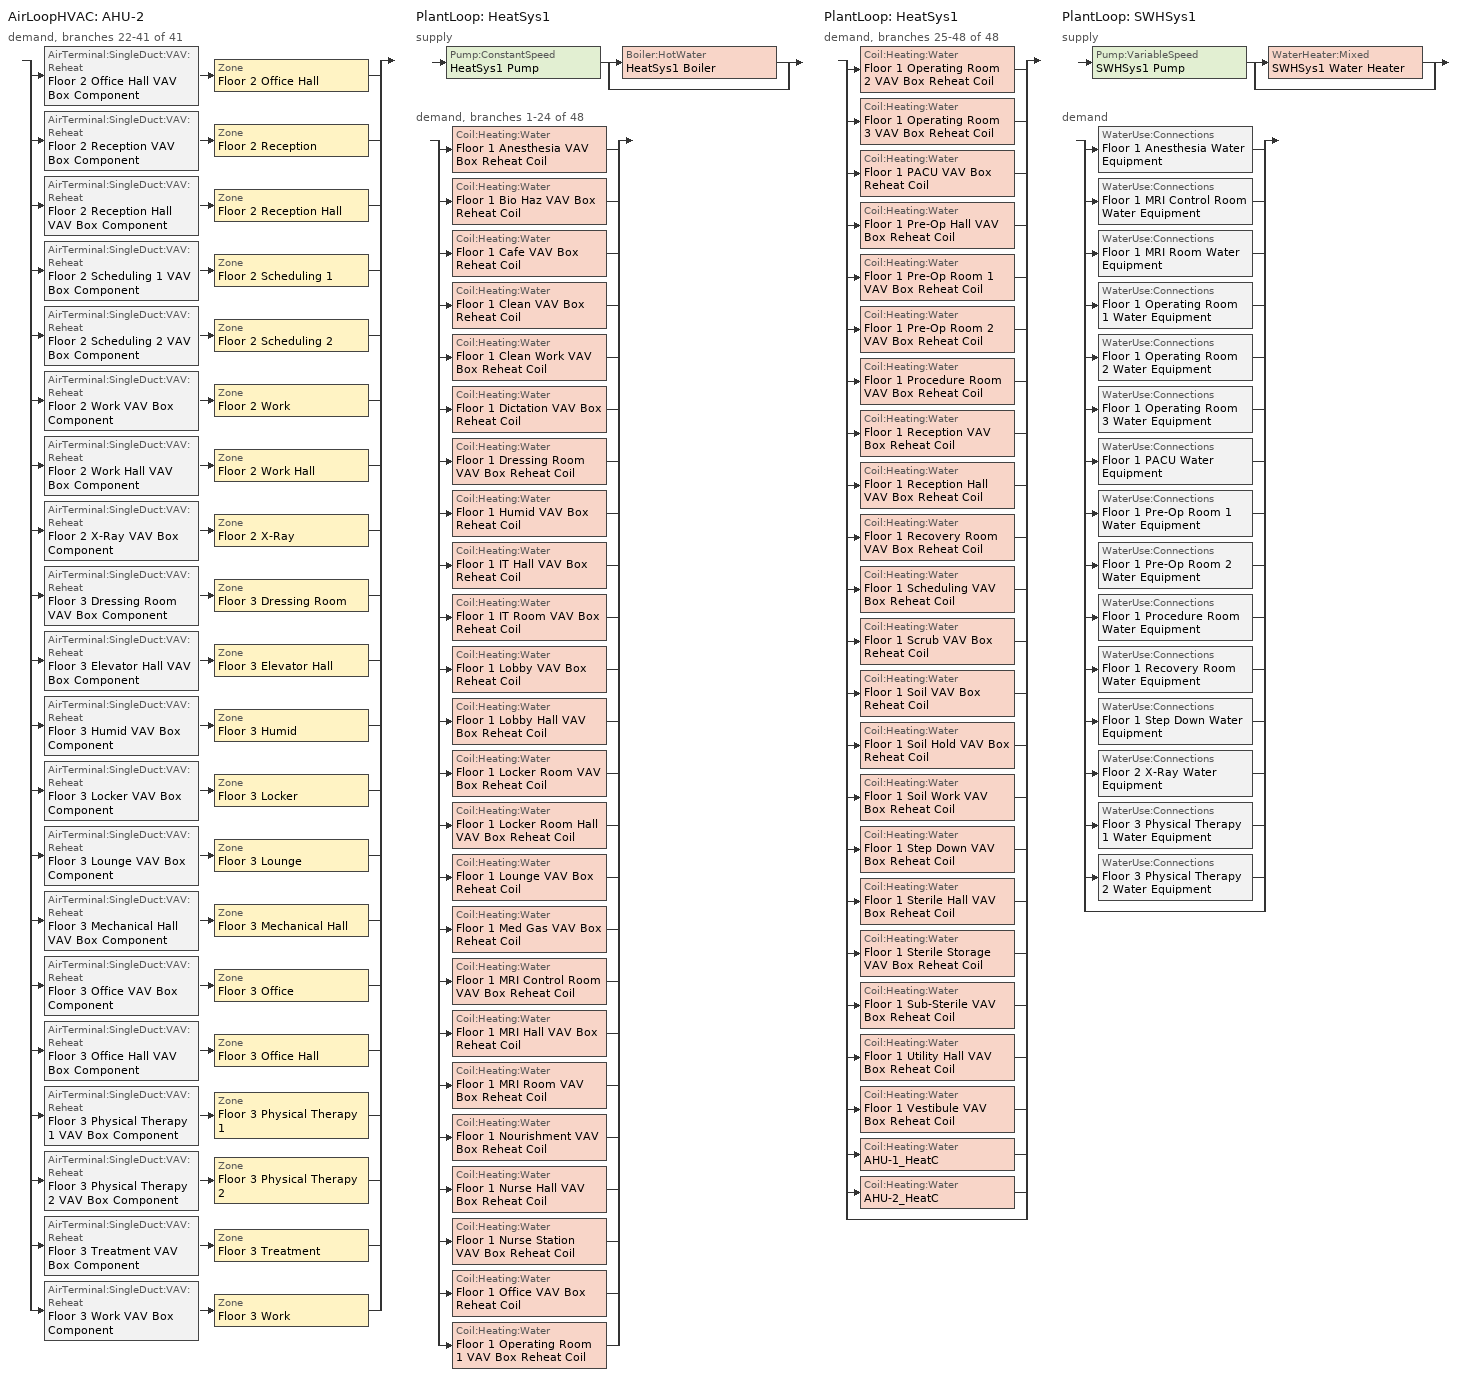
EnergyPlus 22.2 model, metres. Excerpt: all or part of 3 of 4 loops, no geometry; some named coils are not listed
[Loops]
AirLoopHVAC 'AHU-2'
 demand, branches 22-41 of 41: split
  | AirTerminal:SingleDuct:VAV:Reheat 'Floor 2 Office Hall VAV Box Component' > Zone 'Floor 2 Office Hall'
  | AirTerminal:SingleDuct:VAV:Reheat 'Floor 2 Reception VAV Box Component' > Zone 'Floor 2 Reception'
  | AirTerminal:SingleDuct:VAV:Reheat 'Floor 2 Reception Hall VAV Box Component' > Zone 'Floor 2 Reception Hall'
  | AirTerminal:SingleDuct:VAV:Reheat 'Floor 2 Scheduling 1 VAV Box Component' > Zone 'Floor 2 Scheduling 1'
  | AirTerminal:SingleDuct:VAV:Reheat 'Floor 2 Scheduling 2 VAV Box Component' > Zone 'Floor 2 Scheduling 2'
  | AirTerminal:SingleDuct:VAV:Reheat 'Floor 2 Work VAV Box Component' > Zone 'Floor 2 Work'
  | AirTerminal:SingleDuct:VAV:Reheat 'Floor 2 Work Hall VAV Box Component' > Zone 'Floor 2 Work Hall'
  | AirTerminal:SingleDuct:VAV:Reheat 'Floor 2 X-Ray VAV Box Component' > Zone 'Floor 2 X-Ray'
  | AirTerminal:SingleDuct:VAV:Reheat 'Floor 3 Dressing Room VAV Box Component' > Zone 'Floor 3 Dressing Room'
  | AirTerminal:SingleDuct:VAV:Reheat 'Floor 3 Elevator Hall VAV Box Component' > Zone 'Floor 3 Elevator Hall'
  | AirTerminal:SingleDuct:VAV:Reheat 'Floor 3 Humid VAV Box Component' > Zone 'Floor 3 Humid'
  | AirTerminal:SingleDuct:VAV:Reheat 'Floor 3 Locker VAV Box Component' > Zone 'Floor 3 Locker'
  | AirTerminal:SingleDuct:VAV:Reheat 'Floor 3 Lounge VAV Box Component' > Zone 'Floor 3 Lounge'
  | AirTerminal:SingleDuct:VAV:Reheat 'Floor 3 Mechanical Hall VAV Box Component' > Zone 'Floor 3 Mechanical Hall'
  | AirTerminal:SingleDuct:VAV:Reheat 'Floor 3 Office VAV Box Component' > Zone 'Floor 3 Office'
  | AirTerminal:SingleDuct:VAV:Reheat 'Floor 3 Office Hall VAV Box Component' > Zone 'Floor 3 Office Hall'
  | AirTerminal:SingleDuct:VAV:Reheat 'Floor 3 Physical Therapy 1 VAV Box Component' > Zone 'Floor 3 Physical Therapy 1'
  | AirTerminal:SingleDuct:VAV:Reheat 'Floor 3 Physical Therapy 2 VAV Box Component' > Zone 'Floor 3 Physical Therapy 2'
  | AirTerminal:SingleDuct:VAV:Reheat 'Floor 3 Treatment VAV Box Component' > Zone 'Floor 3 Treatment'
  | AirTerminal:SingleDuct:VAV:Reheat 'Floor 3 Work VAV Box Component' > Zone 'Floor 3 Work'
PlantLoop 'HeatSys1'
 supply: Pump:ConstantSpeed 'HeatSys1 Pump' > split
  | Boiler:HotWater 'HeatSys1 Boiler'
  | bypass
 demand, branches 1-24 of 48: split
  | Coil:Heating:Water 'Floor 1 Anesthesia VAV Box Reheat Coil'
  | Coil:Heating:Water 'Floor 1 Bio Haz VAV Box Reheat Coil'
  | Coil:Heating:Water 'Floor 1 Cafe VAV Box Reheat Coil'
  | Coil:Heating:Water 'Floor 1 Clean VAV Box Reheat Coil'
  | Coil:Heating:Water 'Floor 1 Clean Work VAV Box Reheat Coil'
  | Coil:Heating:Water 'Floor 1 Dictation VAV Box Reheat Coil'
  | Coil:Heating:Water 'Floor 1 Dressing Room VAV Box Reheat Coil'
  | Coil:Heating:Water 'Floor 1 Humid VAV Box Reheat Coil'
  | Coil:Heating:Water 'Floor 1 IT Hall VAV Box Reheat Coil'
  | Coil:Heating:Water 'Floor 1 IT Room VAV Box Reheat Coil'
  | Coil:Heating:Water 'Floor 1 Lobby VAV Box Reheat Coil'
  | Coil:Heating:Water 'Floor 1 Lobby Hall VAV Box Reheat Coil'
  | Coil:Heating:Water 'Floor 1 Locker Room VAV Box Reheat Coil'
  | Coil:Heating:Water 'Floor 1 Locker Room Hall VAV Box Reheat Coil'
  | Coil:Heating:Water 'Floor 1 Lounge VAV Box Reheat Coil'
  | Coil:Heating:Water 'Floor 1 Med Gas VAV Box Reheat Coil'
  | Coil:Heating:Water 'Floor 1 MRI Control Room VAV Box Reheat Coil'
  | Coil:Heating:Water 'Floor 1 MRI Hall VAV Box Reheat Coil'
  | Coil:Heating:Water 'Floor 1 MRI Room VAV Box Reheat Coil'
  | Coil:Heating:Water 'Floor 1 Nourishment VAV Box Reheat Coil'
  | Coil:Heating:Water 'Floor 1 Nurse Hall VAV Box Reheat Coil'
  | Coil:Heating:Water 'Floor 1 Nurse Station VAV Box Reheat Coil'
  | Coil:Heating:Water 'Floor 1 Office VAV Box Reheat Coil'
  | Coil:Heating:Water 'Floor 1 Operating Room 1 VAV Box Reheat Coil'
PlantLoop 'HeatSys1'
 demand, branches 25-48 of 48: split
  | Coil:Heating:Water 'Floor 1 Operating Room 2 VAV Box Reheat Coil'
  | Coil:Heating:Water 'Floor 1 Operating Room 3 VAV Box Reheat Coil'
  | Coil:Heating:Water 'Floor 1 PACU VAV Box Reheat Coil'
  | Coil:Heating:Water 'Floor 1 Pre-Op Hall VAV Box Reheat Coil'
  | Coil:Heating:Water 'Floor 1 Pre-Op Room 1 VAV Box Reheat Coil'
  | Coil:Heating:Water 'Floor 1 Pre-Op Room 2 VAV Box Reheat Coil'
  | Coil:Heating:Water 'Floor 1 Procedure Room VAV Box Reheat Coil'
  | Coil:Heating:Water 'Floor 1 Reception VAV Box Reheat Coil'
  | Coil:Heating:Water 'Floor 1 Reception Hall VAV Box Reheat Coil'
  | Coil:Heating:Water 'Floor 1 Recovery Room VAV Box Reheat Coil'
  | Coil:Heating:Water 'Floor 1 Scheduling VAV Box Reheat Coil'
  | Coil:Heating:Water 'Floor 1 Scrub VAV Box Reheat Coil'
  | Coil:Heating:Water 'Floor 1 Soil VAV Box Reheat Coil'
  | Coil:Heating:Water 'Floor 1 Soil Hold VAV Box Reheat Coil'
  | Coil:Heating:Water 'Floor 1 Soil Work VAV Box Reheat Coil'
  | Coil:Heating:Water 'Floor 1 Step Down VAV Box Reheat Coil'
  | Coil:Heating:Water 'Floor 1 Sterile Hall VAV Box Reheat Coil'
  | Coil:Heating:Water 'Floor 1 Sterile Storage VAV Box Reheat Coil'
  | Coil:Heating:Water 'Floor 1 Sub-Sterile VAV Box Reheat Coil'
  | Coil:Heating:Water 'Floor 1 Utility Hall VAV Box Reheat Coil'
  | Coil:Heating:Water 'Floor 1 Vestibule VAV Box Reheat Coil'
  | Coil:Heating:Water 'AHU-1_HeatC'
  | Coil:Heating:Water 'AHU-2_HeatC'
  | bypass
PlantLoop 'SWHSys1'
 supply: Pump:VariableSpeed 'SWHSys1 Pump' > split
  | WaterHeater:Mixed 'SWHSys1 Water Heater'
  | bypass
 demand: split
  | WaterUse:Connections 'Floor 1 Anesthesia Water Equipment'
  | WaterUse:Connections 'Floor 1 MRI Control Room Water Equipment'
  | WaterUse:Connections 'Floor 1 MRI Room Water Equipment'
  | WaterUse:Connections 'Floor 1 Operating Room 1 Water Equipment'
  | WaterUse:Connections 'Floor 1 Operating Room 2 Water Equipment'
  | WaterUse:Connections 'Floor 1 Operating Room 3 Water Equipment'
  | WaterUse:Connections 'Floor 1 PACU Water Equipment'
  | WaterUse:Connections 'Floor 1 Pre-Op Room 1 Water Equipment'
  | WaterUse:Connections 'Floor 1 Pre-Op Room 2 Water Equipment'
  | WaterUse:Connections 'Floor 1 Procedure Room Water Equipment'
  | WaterUse:Connections 'Floor 1 Recovery Room Water Equipment'
  | WaterUse:Connections 'Floor 1 Step Down Water Equipment'
  | WaterUse:Connections 'Floor 2 X-Ray Water Equipment'
  | WaterUse:Connections 'Floor 3 Physical Therapy 1 Water Equipment'
  | WaterUse:Connections 'Floor 3 Physical Therapy 2 Water Equipment'
  | bypass
[Coil:Heating:Water] Availability Schedule=ALWAYS_ON; U-Factor Times Area Value {W/K}=AUTOSIZE; Maximum Water Flow Rate {m3/s}=AUTOSIZE; Performance Input Method=UFactorTimesAreaAndDesignWaterFlowRate; Rated Capacity {W}=AUTOSIZE; Rated Inlet Water Temperature {C}=82.2; Rated Inlet Air Temperature {C}=16.6; Rated Outlet Water Temperature {C}=71.1; Rated Outlet Air Temperature {C}=32.2
Floor 1 Anesthesia VAV Box Reheat Coil; Floor 1 Bio Haz VAV Box Reheat Coil; Floor 1 Cafe VAV Box Reheat Coil; Floor 1 Clean VAV Box Reheat Coil; Floor 1 Clean Work VAV Box Reheat Coil; Floor 1 Dictation VAV Box Reheat Coil; Floor 1 Dressing Room VAV Box Reheat Coil; Floor 1 Humid VAV Box Reheat Coil; Floor 1 IT Hall VAV Box Reheat Coil; Floor 1 IT Room VAV Box Reheat Coil; Floor 1 Lobby Hall VAV Box Reheat Coil; Floor 1 Lobby VAV Box Reheat Coil; Floor 1 Locker Room Hall VAV Box Reheat Coil; Floor 1 Locker Room VAV Box Reheat Coil; Floor 1 Lounge VAV Box Reheat Coil; Floor 1 MRI Control Room VAV Box Reheat Coil; Floor 1 MRI Hall VAV Box Reheat Coil; Floor 1 MRI Room VAV Box Reheat Coil; Floor 1 Med Gas VAV Box Reheat Coil; Floor 1 Nourishment VAV Box Reheat Coil; Floor 1 Nurse Hall VAV Box Reheat Coil; Floor 1 Nurse Station VAV Box Reheat Coil; Floor 1 Office VAV Box Reheat Coil; Floor 1 Operating Room 1 VAV Box Reheat Coil; Floor 1 Operating Room 2 VAV Box Reheat Coil; Floor 1 Operating Room 3 VAV Box Reheat Coil; Floor 1 PACU VAV Box Reheat Coil; Floor 1 Pre-Op Hall VAV Box Reheat Coil; Floor 1 Pre-Op Room 1 VAV Box Reheat Coil; Floor 1 Pre-Op Room 2 VAV Box Reheat Coil; Floor 1 Procedure Room VAV Box Reheat Coil; Floor 1 Reception Hall VAV Box Reheat Coil; Floor 1 Reception VAV Box Reheat Coil; Floor 1 Recovery Room VAV Box Reheat Coil; Floor 1 Scheduling VAV Box Reheat Coil; Floor 1 Scrub VAV Box Reheat Coil; Floor 1 Soil Hold VAV Box Reheat Coil; Floor 1 Soil VAV Box Reheat Coil; Floor 1 Soil Work VAV Box Reheat Coil; Floor 1 Step Down VAV Box Reheat Coil; Floor 1 Sterile Hall VAV Box Reheat Coil; Floor 1 Sterile Storage VAV Box Reheat Coil; Floor 1 Sub-Sterile VAV Box Reheat Coil; Floor 1 Utility Hall VAV Box Reheat Coil; Floor 1 Vestibule VAV Box Reheat Coil
[Coil:Heating:Electric] Availability Schedule=ALWAYS_ON; Efficiency=1; Nominal Capacity {W}=AUTOSIZE
Floor 2 Office Hall VAV Box Reheat Coil; Floor 2 Reception Hall VAV Box Reheat Coil; Floor 2 Reception VAV Box Reheat Coil; Floor 2 Scheduling 1 VAV Box Reheat Coil; Floor 2 Scheduling 2 VAV Box Reheat Coil; Floor 2 Work Hall VAV Box Reheat Coil; Floor 2 Work VAV Box Reheat Coil; Floor 2 X-Ray VAV Box Reheat Coil; Floor 3 Dressing Room VAV Box Reheat Coil; Floor 3 Elevator Hall VAV Box Reheat Coil; Floor 3 Humid VAV Box Reheat Coil; Floor 3 Locker VAV Box Reheat Coil; Floor 3 Lounge VAV Box Reheat Coil; Floor 3 Mechanical Hall VAV Box Reheat Coil; Floor 3 Office Hall VAV Box Reheat Coil; Floor 3 Office VAV Box Reheat Coil; Floor 3 Physical Therapy 1 VAV Box Reheat Coil; Floor 3 Physical Therapy 2 VAV Box Reheat Coil; Floor 3 Treatment VAV Box Reheat Coil; Floor 3 Work VAV Box Reheat Coil
[AirTerminal:SingleDuct:VAV:Reheat] Availability Schedule=ALWAYS_ON; Maximum Air Flow Rate {m3/s}=AUTOSIZE; Zone Minimum Air Flow Input Method=Constant; Constant Minimum Air Flow Fraction=0.3; Maximum Hot Water or Steam Flow Rate {m3/s}=AUTOSIZE; Minimum Hot Water or Steam Flow Rate {m3/s}=0; Convergence Tolerance=0.001; Damper Heating Action=NORMAL
Name | Reheat Coil
Floor 2 Office Hall VAV Box Component | Floor 2 Office Hall VAV Box Reheat Coil
Floor 2 Reception Hall VAV Box Component | Floor 2 Reception Hall VAV Box Reheat Coil
Floor 2 Reception VAV Box Component | Floor 2 Reception VAV Box Reheat Coil
Floor 2 Scheduling 1 VAV Box Component | Floor 2 Scheduling 1 VAV Box Reheat Coil
Floor 2 Scheduling 2 VAV Box Component | Floor 2 Scheduling 2 VAV Box Reheat Coil
Floor 2 Work Hall VAV Box Component | Floor 2 Work Hall VAV Box Reheat Coil
Floor 2 Work VAV Box Component | Floor 2 Work VAV Box Reheat Coil
Floor 2 X-Ray VAV Box Component | Floor 2 X-Ray VAV Box Reheat Coil
Floor 3 Dressing Room VAV Box Component | Floor 3 Dressing Room VAV Box Reheat Coil
Floor 3 Elevator Hall VAV Box Component | Floor 3 Elevator Hall VAV Box Reheat Coil
Floor 3 Humid VAV Box Component | Floor 3 Humid VAV Box Reheat Coil
Floor 3 Locker VAV Box Component | Floor 3 Locker VAV Box Reheat Coil
Floor 3 Lounge VAV Box Component | Floor 3 Lounge VAV Box Reheat Coil
Floor 3 Mechanical Hall VAV Box Component | Floor 3 Mechanical Hall VAV Box Reheat Coil
Floor 3 Office Hall VAV Box Component | Floor 3 Office Hall VAV Box Reheat Coil
Floor 3 Office VAV Box Component | Floor 3 Office VAV Box Reheat Coil
Floor 3 Physical Therapy 1 VAV Box Component | Floor 3 Physical Therapy 1 VAV Box Reheat Coil
Floor 3 Physical Therapy 2 VAV Box Component | Floor 3 Physical Therapy 2 VAV Box Reheat Coil
Floor 3 Treatment VAV Box Component | Floor 3 Treatment VAV Box Reheat Coil
Floor 3 Work VAV Box Component | Floor 3 Work VAV Box Reheat Coil
[Zone equipment]
Floor 2 Office Hall: Floor 2 Office Hall VAV Box Component
Floor 2 Reception: Floor 2 Reception VAV Box Component
Floor 2 Reception Hall: Floor 2 Reception Hall VAV Box Component
Floor 2 Scheduling 1: Floor 2 Scheduling 1 VAV Box Component
Floor 2 Scheduling 2: Floor 2 Scheduling 2 VAV Box Component
Floor 2 Work: Floor 2 Work VAV Box Component
Floor 2 Work Hall: Floor 2 Work Hall VAV Box Component
Floor 2 X-Ray: Floor 2 X-Ray VAV Box Component
Floor 3 Dressing Room: Floor 3 Dressing Room VAV Box Component
Floor 3 Elevator Hall: Floor 3 Elevator Hall VAV Box Component
Floor 3 Humid: Floor 3 Humid VAV Box Component
Floor 3 Locker: Floor 3 Locker VAV Box Component
Floor 3 Lounge: Floor 3 Lounge VAV Box Component
Floor 3 Mechanical Hall: Floor 3 Mechanical Hall VAV Box Component
Floor 3 Office: Floor 3 Office VAV Box Component
Floor 3 Office Hall: Floor 3 Office Hall VAV Box Component
Floor 3 Physical Therapy 1: Floor 3 Physical Therapy 1 VAV Box Component
Floor 3 Physical Therapy 2: Floor 3 Physical Therapy 2 VAV Box Component
Floor 3 Treatment: Floor 3 Treatment VAV Box Component
Floor 3 Work: Floor 3 Work VAV Box Component
[Sizing:Zone] Zone Cooling Design Supply Air Temperature Input Method=SupplyAirTemperature; Zone Cooling Design Supply Air Temperature {C}=12.8; Zone Heating Design Supply Air Temperature Input Method=SupplyAirTemperature; Zone Cooling Design Supply Air Humidity Ratio {kgWater/kgDryAir}=0.0078; Zone Heating Design Supply Air Humidity Ratio {kgWater/kgDryAir}=0.008; Cooling Design Air Flow Method=DesignDayWithLimit; Heating Design Air Flow Method=DesignDay; Account for Dedicated Outdoor Air System=No; Dedicated Outdoor Air System Control Strategy=NeutralSupplyAir; Dedicated Outdoor Air Low Setpoint Temperature for Design {C}=autosize; Dedicated Outdoor Air High Setpoint Temperature for Design {C}=autosize; Zone Load Sizing Method=Sensible Load Only No Latent Load; Zone Latent Cooling Design Supply Air Humidity Ratio Input Method=HumidityRatioDifference; Zone Cooling Design Supply Air Humidity Ratio Difference {kgWater/kgDryAir}=0.005; Zone Latent Heating Design Supply Air Humidity Ratio Input Method=HumidityRatioDifference; Zone Humidification Design Supply Air Humidity Ratio Difference {kgWater/kgDryAir}=0.005
Name | Zone Heating Design Supply Air Temperature {C} | Design Specification Outdoor Air Object | Cooling Minimum Air Flow {m3/s}
Floor 2 Office Hall | 40 | SZ DSOA Floor 2 Office Hall
Floor 2 Reception | 40 | SZ DSOA Floor 2 Reception
Floor 2 Reception Hall | 40 | SZ DSOA Floor 2 Reception Hall
Floor 2 Scheduling 1 | 40 | SZ DSOA Floor 2 Scheduling 1
Floor 2 Scheduling 2 | 40 | SZ DSOA Floor 2 Scheduling 2
Floor 2 Work | 40 | SZ DSOA Floor 2 Work
Floor 2 Work Hall | 40 | SZ DSOA Floor 2 Work Hall
Floor 2 X-Ray | 40 | SZ DSOA Floor 2 X-Ray | 0.424753
Floor 3 Dressing Room | 40 | SZ DSOA Floor 3 Dressing Room
Floor 3 Elevator Hall | 40 | SZ DSOA Floor 3 Elevator Hall
Floor 3 Humid | 40 | SZ DSOA Floor 3 Humid
Floor 3 Locker | 40 | SZ DSOA Floor 3 Locker
Floor 3 Lounge | 40 | SZ DSOA Floor 3 Lounge
Floor 3 Mechanical Hall | 40 | SZ DSOA Floor 3 Mechanical Hall
Floor 3 Office | 50 | SZ DSOA Floor 3 Office
Floor 3 Office Hall | 40 | SZ DSOA Floor 3 Office Hall
Floor 3 Physical Therapy 1 | 40 | SZ DSOA Floor 3 Physical Therapy 1 | 0.613532
Floor 3 Physical Therapy 2 | 40 | SZ DSOA Floor 3 Physical Therapy 2 | 0.279393
Floor 3 Treatment | 40 | SZ DSOA Floor 3 Treatment | 0.224647
Floor 3 Work | 50 | SZ DSOA Floor 3 Work
[DesignSpecification:OutdoorAir]
Name | Outdoor Air Method | Outdoor Air Flow per Zone Floor Area {m3/s-m2} | Outdoor Air Flow per Person {m3/s-person}
SZ DSOA Floor 2 Office Hall; SZ DSOA Floor 2 Reception Hall; SZ DSOA Floor 2 Work Hall; SZ DSOA Floor 3 Elevator Hall; SZ DSOA Floor 3 Mechanical Hall; SZ DSOA Floor 3 Office Hall | Flow/Area | 0.000254
SZ DSOA Floor 2 Reception; SZ DSOA Floor 3 Locker; SZ DSOA Floor 3 Lounge; SZ DSOA Floor 3 Physical Therapy 1; SZ DSOA Floor 3 Physical Therapy 2 | Flow/Person |  | 0.007079
SZ DSOA Floor 2 Scheduling 1; SZ DSOA Floor 2 Scheduling 2; SZ DSOA Floor 2 Work; SZ DSOA Floor 3 Dressing Room; SZ DSOA Floor 3 Humid; SZ DSOA Floor 3 Office; SZ DSOA Floor 3 Work | Flow/Person |  | 0.01
SZ DSOA Floor 2 X-Ray; SZ DSOA Floor 3 Treatment | Flow/Area | 0.001524
[ZoneControl:Thermostat] Control Type Schedule=Dual Zone Control Type Sched; Control 1=Typical DualSPSched
Name | Zone or ZoneList
Floor 2 Office Hall Thermostat | Floor 2 Office Hall
Floor 2 Reception Hall Thermostat | Floor 2 Reception Hall
Floor 2 Reception Thermostat | Floor 2 Reception
Floor 2 Scheduling 1 Thermostat | Floor 2 Scheduling 1
Floor 2 Scheduling 2 Thermostat | Floor 2 Scheduling 2
Floor 2 Work Hall Thermostat | Floor 2 Work Hall
Floor 2 Work Thermostat | Floor 2 Work
Floor 2 X-Ray Thermostat | Floor 2 X-Ray
Floor 3 Dressing Room Thermostat | Floor 3 Dressing Room
Floor 3 Elevator Hall Thermostat | Floor 3 Elevator Hall
Floor 3 Humid Thermostat | Floor 3 Humid
Floor 3 Locker Thermostat | Floor 3 Locker
Floor 3 Lounge Thermostat | Floor 3 Lounge
Floor 3 Mechanical Hall Thermostat | Floor 3 Mechanical Hall
Floor 3 Office Hall Thermostat | Floor 3 Office Hall
Floor 3 Office Thermostat | Floor 3 Office
Floor 3 Physical Therapy 1 Thermostat | Floor 3 Physical Therapy 1
Floor 3 Physical Therapy 2 Thermostat | Floor 3 Physical Therapy 2
Floor 3 Treatment Thermostat | Floor 3 Treatment
Floor 3 Work Thermostat | Floor 3 Work
[ThermostatSetpoint:DualSetpoint]
Typical DualSPSched: Heating Setpoint Temperature Schedule=HTGSETP_SCH; Cooling Setpoint Temperature Schedule=CLGSETP_SCH
[SetpointManager:Scheduled] Control Variable=Temperature
Name | Schedule | Setpoint Node or NodeList
HeatSys1 Boiler Setpoint Manager | HeatSys1 Loop Setpoint Sched | HeatSys1 Supply Equipment Outlet Node
HeatSys1 Loop Setpoint Manager | HeatSys1 Loop Setpoint Sched | HeatSys1 Supply Outlet Node
SWHSys1 Loop Setpoint Manager | SWHSys1-Loop-Temp-Schedule | SWHSys1 Supply Outlet Node
[Boiler:HotWater]
HeatSys1 Boiler: Fuel Type=NATURALGAS; Nominal Capacity {W}=AUTOSIZE; Nominal Thermal Efficiency=0.705; Efficiency Curve Temperature Evaluation Variable=LeavingBoiler; Normalized Boiler Efficiency Curve=HeatSys1 Boiler Non-Condensing Boiler Curve; Design Water Flow Rate {m3/s}=AUTOSIZE; Minimum Part Load Ratio=0; Maximum Part Load Ratio=1.2; Optimum Part Load Ratio=1; Water Outlet Upper Temperature Limit {C}=95; Boiler Flow Mode=LeavingSetpointModulated; Parasitic Electric Load {W}=0; Sizing Factor=0.3
[Pump:ConstantSpeed]
HeatSys1 Pump: Design Flow Rate {m3/s}=AUTOSIZE; Design Pump Head {Pa}=179352; Design Power Consumption {W}=AUTOSIZE; Motor Efficiency=0.9; Fraction of Motor Inefficiencies to Fluid Stream=0; Pump Control Type=Intermittent
[PlantEquipmentList]
HeatSys1 Equipment List: HeatSys1 Boiler
SWHSys1 Equipment List: SWHSys1 Water Heater
[Sizing:Plant] Loop Type=Heating
Name | Design Loop Exit Temperature {C} | Loop Design Temperature Difference {deltaC}
HeatSys1 | 82.2 | 11.1
SWHSys1 | 60 | 5
[PlantEquipmentOperationSchemes] Control Scheme 1 Schedule=PlantOnSched
Name | Control Scheme 1
HeatSys1 Loop Operation Scheme List | HeatSys1 Operation Scheme
SWHSys1 Loop Operation Scheme List | SWHSys1 Operation Scheme
[PlantEquipmentOperation:HeatingLoad] Load Range 1 Lower Limit {W}=0; Load Range 1 Upper Limit {W}=1000000000000000
Name | Range 1 Equipment List
HeatSys1 Operation Scheme | HeatSys1 Equipment List
SWHSys1 Operation Scheme | SWHSys1 Equipment List
[PlantLoop] Fluid Type=Water; Minimum Loop Temperature {C}=10; Maximum Loop Flow Rate {m3/s}=AUTOSIZE; Minimum Loop Flow Rate {m3/s}=0; Plant Loop Volume {m3}=AUTOSIZE; Load Distribution Scheme=Optimal
Name | Plant Equipment Operation Scheme | Maximum Loop Temperature {C}
HeatSys1 | HeatSys1 Loop Operation Scheme List | 100
SWHSys1 | SWHSys1 Loop Operation Scheme List | 60
[Pump:VariableSpeed]
SWHSys1 Pump: Design Maximum Flow Rate {m3/s}=AUTOSIZE; Design Pump Head {Pa}=179352; Design Power Consumption {W}=AUTOSIZE; Motor Efficiency=0.9; Fraction of Motor Inefficiencies to Fluid Stream=0; Coefficient 1 of the Part Load Performance Curve=0; Coefficient 2 of the Part Load Performance Curve=1; Coefficient 3 of the Part Load Performance Curve=0; Coefficient 4 of the Part Load Performance Curve=0; Design Minimum Flow Rate {m3/s}=0; Pump Control Type=Intermittent
[WaterHeater:Mixed]
SWHSys1 Water Heater: Tank Volume {m3}=3; Setpoint Temperature Schedule=SWHSys1 Water Heater Setpoint Temperature Schedule Name; Deadband Temperature Difference {deltaC}=2; Maximum Temperature Limit {C}=82.2222; Heater Control Type=Cycle; Heater Maximum Capacity {W}=845000; Heater Fuel Type=NATURALGAS; Heater Thermal Efficiency=0.78; Off Cycle Parasitic Fuel Consumption Rate {W}=20; Off Cycle Parasitic Fuel Type=NATURALGAS; Off Cycle Parasitic Heat Fraction to Tank=0.8; On Cycle Parasitic Fuel Type=NATURALGAS; Ambient Temperature Indicator=SCHEDULE; Ambient Temperature Schedule=SWHSys1 Water Heater Ambient Temperature Schedule Name; Off Cycle Loss Coefficient to Ambient Temperature {W/K}=6; On Cycle Loss Coefficient to Ambient Temperature {W/K}=6; Use Side Effectiveness=1; Source Side Effectiveness=1; Use Side Design Flow Rate {m3/s}=AUTOSIZE; Source Side Design Flow Rate {m3/s}=AUTOSIZE; Indirect Water Heating Recovery Time {hr}=1.5
[WaterUse:Equipment] Flow Rate Fraction Schedule=BLDG_SWH_SCH; Target Temperature Schedule=Water Equipment Temp Sched; Hot Water Supply Temperature Schedule=Water Equipment Hot Supply Temp Sched; Sensible Fraction Schedule=Water Equipment Sensible fract sched; Latent Fraction Schedule=Water Equipment Latent fract sched
Name | Peak Flow Rate {m3/s} | Zone
Floor 1 Anesthesia Water Equipment | 1.05556e-06 | Floor 1 Anesthesia
Floor 1 MRI Control Room Water Equipment | 1.05556e-06 | Floor 1 MRI Control Room
Floor 1 MRI Room Water Equipment | 1.05556e-06 | Floor 1 MRI Room
Floor 1 Operating Room 1 Water Equipment | 6.30556e-06 | Floor 1 Operating Room 1
Floor 1 Operating Room 2 Water Equipment | 6.30556e-06 | Floor 1 Operating Room 2
Floor 1 Operating Room 3 Water Equipment | 6.30556e-06 | Floor 1 Operating Room 3
Floor 1 PACU Water Equipment | 1.05556e-06 | Floor 1 PACU
Floor 1 Pre-Op Room 1 Water Equipment | 1.05556e-06 | Floor 1 Pre-Op Room 1
Floor 1 Pre-Op Room 2 Water Equipment | 1.05556e-06 | Floor 1 Pre-Op Room 2
Floor 1 Procedure Room Water Equipment | 1.05556e-06 | Floor 1 Procedure Room
Floor 1 Recovery Room Water Equipment | 1.05556e-06 | Floor 1 Recovery Room
Floor 1 Step Down Water Equipment | 1.05556e-06 | Floor 1 Step Down
Floor 2 X-Ray Water Equipment | 1.05556e-06 | Floor 2 X-Ray
Floor 3 Physical Therapy 1 Water Equipment | 1.05556e-06 | Floor 3 Physical Therapy 1
Floor 3 Physical Therapy 2 Water Equipment | 1.05556e-06 | Floor 3 Physical Therapy 2
[WaterUse:Connections]
Name | Water Use Equipment 1
Floor 1 Anesthesia Water Equipment | Floor 1 Anesthesia Water Equipment
Floor 1 MRI Control Room Water Equipment | Floor 1 MRI Control Room Water Equipment
Floor 1 MRI Room Water Equipment | Floor 1 MRI Room Water Equipment
Floor 1 Operating Room 1 Water Equipment | Floor 1 Operating Room 1 Water Equipment
Floor 1 Operating Room 2 Water Equipment | Floor 1 Operating Room 2 Water Equipment
Floor 1 Operating Room 3 Water Equipment | Floor 1 Operating Room 3 Water Equipment
Floor 1 PACU Water Equipment | Floor 1 PACU Water Equipment
Floor 1 Pre-Op Room 1 Water Equipment | Floor 1 Pre-Op Room 1 Water Equipment
Floor 1 Pre-Op Room 2 Water Equipment | Floor 1 Pre-Op Room 2 Water Equipment
Floor 1 Procedure Room Water Equipment | Floor 1 Procedure Room Water Equipment
Floor 1 Recovery Room Water Equipment | Floor 1 Recovery Room Water Equipment
Floor 1 Step Down Water Equipment | Floor 1 Step Down Water Equipment
Floor 2 X-Ray Water Equipment | Floor 2 X-Ray Water Equipment
Floor 3 Physical Therapy 1 Water Equipment | Floor 3 Physical Therapy 1 Water Equipment
Floor 3 Physical Therapy 2 Water Equipment | Floor 3 Physical Therapy 2 Water Equipment
[Schedule:Compact]
ALWAYS_ON; PlantOnSched: Through: 12/31, For: AllDays, Until: 24:00, 1
CLGSETP_SCH: Through: 12/31, For: Weekdays SummerDesignDay, Until: 05:00, 25, Until: 18:00, 22.2, Until: 24:00, 25, For: Saturdays WinterDesignDay, Until: 07:00, 25, Until: 15:00, 22.2, Until: 24:00, 25, For: AllOtherDays, Until: 24:00, 25
HTGSETP_SCH: Through: 12/31, For: Weekdays SummerDesignDay, Until: 05:00, 18.3, Until: 18:00, 21.1, Until: 24:00, 18.3, For: Saturdays WinterDesignDay, Until: 07:00, 18.3, Until: 15:00, 21.1, Until: 24:00, 18.3, For: AllOtherDays, Until: 24:00, 18.3
Dual Zone Control Type Sched: Through: 12/31, For: AllDays, Until: 24:00, 4
HeatSys1 Loop Setpoint Sched: Through: 12/31, For: AllDays, Until: 24:00, 82.2
BLDG_SWH_SCH: Through: 12/31, For: Weekdays SummerDesignDay, Until: 07:00, 0.01, Until: 08:00, 0.17, Until: 09:00, 0.58, Until: 10:00, 0.66, Until: 11:00, 0.78, Until: 12:00, 0.82, Until: 13:00, 0.71, Until: 14:00, 0.82, Until: 15:00, 0.78, Until: 16:00, 0.74, Until: 17:00, 0.63, Until: 18:00, 0.41, Until: 21:00, 0.18, Until: 22:00, 0.1, Until: 24:00, 0.01, For: Saturday, Until: 08:00, 0.01, Until: 09:00, 0.2, Until: 10:00, 0.28, Until: 12:00, 0.3, Until: 14:00, 0.24, Until: 17:00, 0.23, Until: 18:00, 0.1, Until: 24:00, 0.01, For: AllOtherDays, Until: 24:00, 0.01
Water Equipment Latent fract sched: Through: 12/31, For: AllDays, Until: 24:00, 0.05
Water Equipment Sensible fract sched: Through: 12/31, For: AllDays, Until: 24:00, 0.2
Water Equipment Hot Supply Temp Sched; Water Equipment Temp Sched: Through: 12/31, For: AllDays, Until: 24:00, 43.3
SWHSys1 Water Heater Ambient Temperature Schedule Name: Through: 12/31, For: AllDays, Until: 24:00, 22
SWHSys1 Water Heater Setpoint Temperature Schedule Name; SWHSys1-Loop-Temp-Schedule: Through: 12/31, For: AllDays, Until: 24:00, 60
[Curve:Cubic]
HeatSys1 Boiler Non-Condensing Boiler Curve: Coefficient1 Constant=0.626428; Coefficient2 x=0.645644; Coefficient3 x**2=-0.777207; Coefficient4 x**3=0.313807; Minimum Value of x=0.1; Maximum Value of x=1
